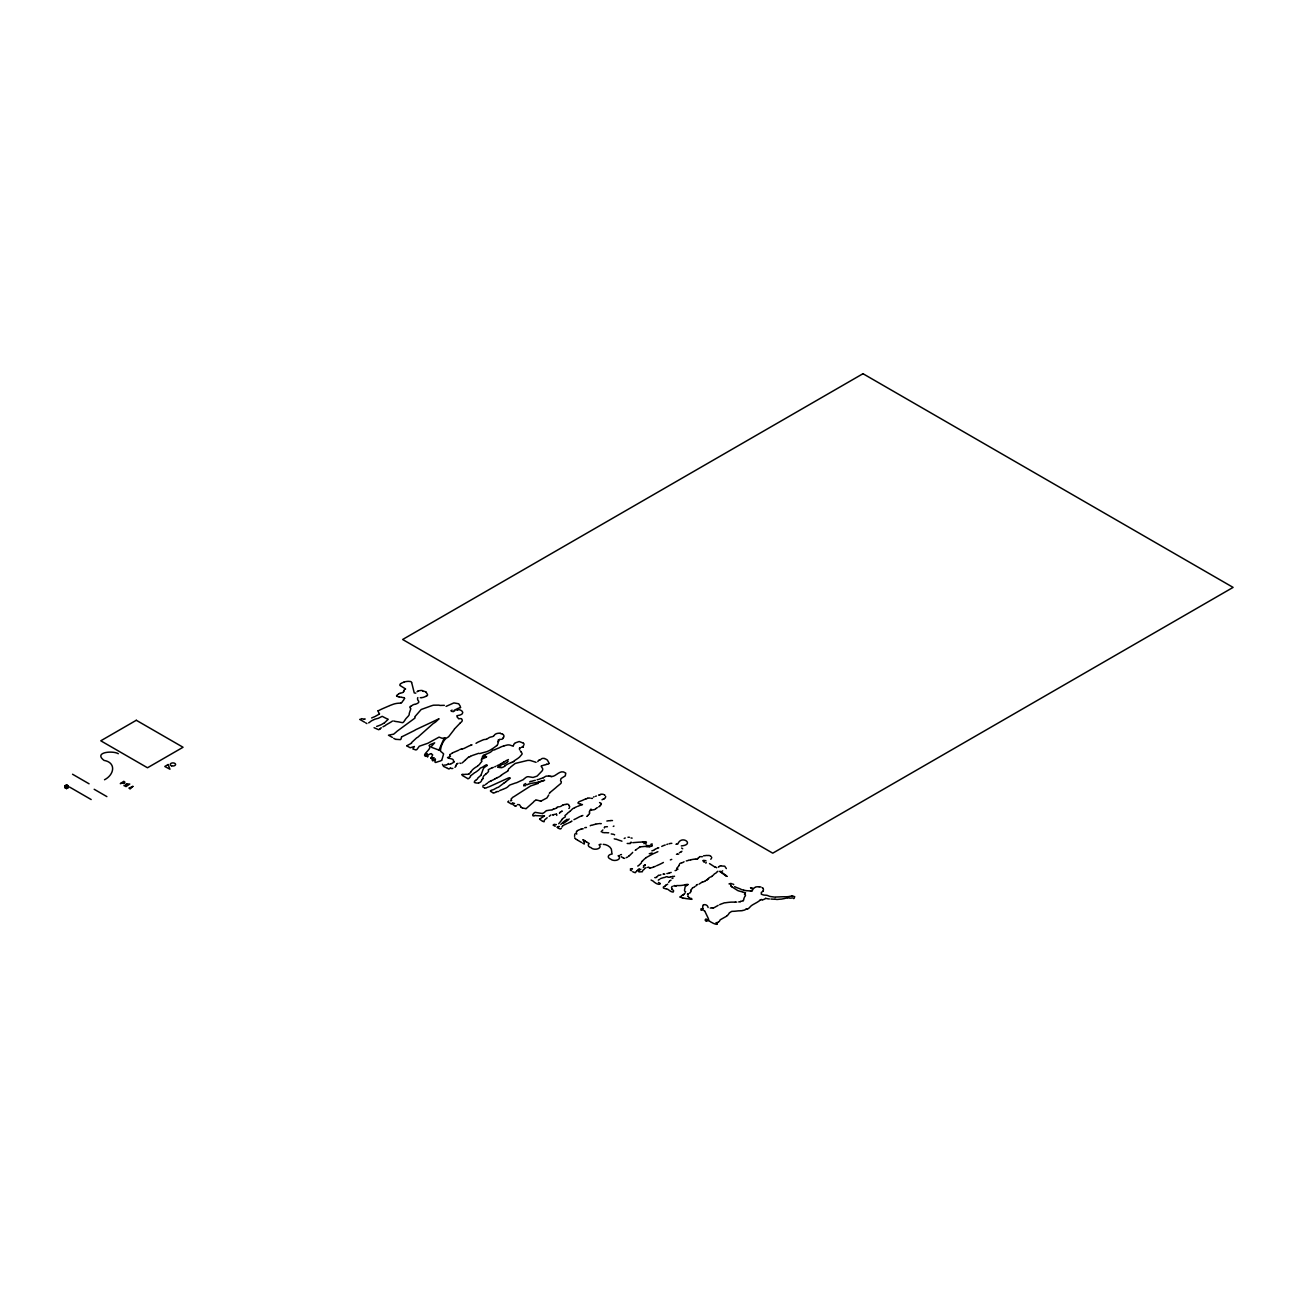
<?xml version="1.0" encoding="UTF-8"?>
<svg xmlns="http://www.w3.org/2000/svg" width="1298" height="1298" viewBox="0 0 1298 1298"><rect width="100%" height="100%" fill="white"/><g stroke="black" fill="none" stroke-linecap="round" stroke-linejoin="round"><path stroke-width="1.5" d="M404.765 720.341L404.879 720.163A31.85 18.399 0 0 1 406.42 718.119L408.107 716.318A14.473 8.356 0 0 0 409.016 715.036L409.113 714.809A3.813 2.207 0 0 0 409.227 714.338L409.227 713.803A7.674 4.429 0 0 1 409.308 713.283L410.752 708.903A4.024 2.32 0 0 0 410.606 708.384L410.444 708.091M604.381 827.946L604.365 827.735A18.902 10.903 0 0 0 604.268 827.394M556.647 814.333L556.745 815.42M481.915 779.822L481.152 781.38A2.612 1.509 0 0 1 480.925 781.704L480.065 782.353A14.992 8.648 0 0 1 479.595 782.597L478.848 782.921M396.571 695.906L396.571 695.874A5.419 3.131 0 0 1 398.356 694.252L398.551 694.057M697.545 858.952L698.421 858.124M687.989 896.107L687.989 896.058A2.937 1.687 0 0 0 688.054 896.512L688.264 896.772A4.705 2.71 0 0 1 688.8 897.259L688.849 897.356M602.84 829.957L601.152 831.726M743.543 899.66L743.511 900.001A2.255 1.298 0 0 1 743.365 900.682M513.83 744.241L513.992 744.014A3.57 2.061 0 0 1 514.608 743.738M667.675 884.133L667.545 884.246A5.792 3.342 0 0 1 666.296 884.879L666.296 884.879M548.827 763.776L547.87 764.311M708.708 919.893L708.594 919.357A50.022 28.881 0 0 0 708.075 917.978L704.798 911.115M486.555 756.702L485.809 756.848A7.853 4.543 0 0 1 485.29 757.156L484.316 756.945M426.377 756.053L426.393 755.988A5.679 3.277 0 0 0 426.409 755.696L427.285 754.479A4.527 2.612 0 0 1 427.496 754.089L427.123 753.667A16.858 9.735 0 0 0 426.523 754.106L426.361 754.235A2.061 1.184 0 0 0 426.052 754.657L426.004 756.247M688.021 884.571L685.376 886.518A3.083 1.785 0 0 0 685.117 886.891L684.517 890.152A4.024 2.32 0 0 0 684.776 891.061M435.447 759.168L434.895 761.796A1.817 1.055 0 0 0 435.025 762.121L435.268 762.299A2.125 1.233 0 0 0 435.69 762.478L439.13 761.326A1.996 1.152 0 0 0 439.876 761.163L441.937 760.239A1.671 0.957 0 0 1 441.904 759.817L443.624 753.911A12.169 7.025 0 0 0 443.153 753.408L441.839 752.305A9.54 5.516 0 0 0 441.385 751.948L441.012 751.672A18.983 10.968 0 0 1 440.476 751.25C440.428 747.161 443.072 739.179 448.151 737.086A2.969 1.72 0 0 1 448.637 736.729L454.008 729.784A30.99 17.88 0 0 1 454.251 729.281L454.381 729.005M569.595 807.015L569.627 806.804A3.099 1.785 0 0 0 569.644 806.496L569.076 805.863M524.1 744.371L523.743 743.511A4.105 2.369 0 0 1 523.451 743.283M559.503 813.392L559.681 812.613A15.414 8.908 0 0 0 560.055 812.402L560.184 812.321M730.774 885.577L730.79 885.528A4.3 2.482 0 0 0 730.774 885.155L730.709 884.684M498.351 739.746L498.205 740.525A6.733 3.878 0 0 1 498.838 740.671L498.886 740.687M417.031 691.785L418.167 690.974M592.407 798.351L592.407 798.384A4.997 2.888 0 0 0 591.71 798.367L591.499 798.335M659.773 884.133L658.816 884.327A9.557 5.516 0 0 1 656.756 883.695A9.719 5.614 0 0 1 655.636 883.094L653.932 881.91A2.839 1.639 0 0 1 653.624 881.407L651.077 880.028M482.953 778.654L481.85 779.546M460.595 707.475L460.255 706.485A4.024 2.32 0 0 0 460.222 706.177L458.697 703.776L454.024 702.932A5.176 2.985 0 0 0 453.554 703.062L446.074 706.388M514.203 760.823L517.026 758.957A8.745 5.046 0 0 0 517.545 758.632L518.6 757.837A29.578 17.069 0 0 0 519.103 757.432L519.427 757.172A7.756 4.478 0 0 0 519.881 756.685L521.682 754.609A3.326 1.931 0 0 0 522.088 753.521L521.325 752.191M511.542 800.444L510.714 800.898M574.771 834.014L574.641 835.717A7.545 4.365 0 0 1 574.527 836.35L574.527 836.35M438.984 750.033L443.721 739.179A7.009 4.056 0 0 1 444.273 738.594L444.825 738.221M684.062 893.998L684.987 893.316M403.581 691.899L403.256 692.207A4.511 2.612 0 0 1 401.991 692.775L401.569 692.889A12.445 7.188 0 0 1 400.238 693.229L400.238 693.229M668.616 882.397L668.616 882.364A1.915 1.103 0 0 1 669.038 881.877L669.508 881.569M562.472 826.307L562.488 826.274A2.32 1.347 0 0 1 562.764 825.771M539.627 818.924L540.146 818.616A2.677 1.541 0 0 0 540.617 818.421L542.791 816.961M406.826 745.717L411.596 743.186A1.785 1.038 0 0 1 411.58 742.57L416.48 738.01A2.742 1.59 0 0 1 417.615 737.394L433.126 723.619A78.415 45.268 0 0 0 435.674 721.948L439.049 718.768L415.279 729.914A3.131 1.817 0 0 0 414.971 730.239L402.997 736.226A8.989 5.192 0 0 0 401.893 736.712M672.088 878.438L672.997 878.146M705.869 863.219L706.047 862.732A11.13 6.425 0 0 1 706.193 862.424L706.242 862.343M502.845 738.384L502.926 738.14A3.326 1.915 0 0 1 503.316 737.394A1.882 1.087 0 0 0 503.932 736.988M460.027 723.1L461.439 721.931A5.306 3.067 0 0 0 461.926 721.347A3.651 2.109 0 0 0 462.137 720.877L462.202 720.617A4.965 2.872 0 0 0 462.266 720.147L461.601 718.8A3.505 2.028 0 0 0 460.79 718.589L458.616 718.768A10.644 6.149 0 0 0 458.016 717.956L457.561 717.47A4.608 2.661 0 0 0 457.285 717.242L457.026 716.577A7.934 4.592 0 0 1 457.074 716.188L457.107 715.766M455.955 765.268L455.971 765.236A15.252 8.81 0 0 1 457.091 763.743M694.755 886.534L694.43 887.037A1.801 1.038 0 0 1 693.797 887.329A2.71 1.558 0 0 0 692.856 887.686M499.73 790.547L500.736 790.125A5.679 3.277 0 0 0 501.677 789.817L502.456 789.492M513.602 745.02L513.521 745.23A4.105 2.369 0 0 1 513.408 745.782M523.386 747.113L523.094 746.285A1.752 1.006 0 0 1 523.321 745.879L523.37 745.815A8.502 4.9 0 0 0 523.727 745.474M716.756 871.996L716.334 872.678A3.148 1.817 0 0 1 715.474 873.311L715.409 873.343A5.403 3.115 0 0 0 714.095 874.235L713.754 874.657A12.428 7.171 0 0 1 712.975 875.387L711.742 876.393M600.487 805.247L600.552 805.133A9.849 5.695 0 0 1 600.958 804.484L601.006 804.403M743.673 899.417L743.689 899.368A4.008 2.32 0 0 0 743.754 899.076L743.77 898.979A4.089 2.353 0 0 1 743.884 898.687L743.9 898.638A7.902 4.559 0 0 0 744.03 898.313L744.127 898.021A20.849 12.039 0 0 1 744.614 896.886L744.695 896.74A8.859 5.111 0 0 1 745.328 895.945L745.506 895.101A9.443 5.452 0 0 0 745.166 894.776L744.825 894.452M600.422 805.393L600.471 805.279A5.306 3.067 0 0 1 599.773 806.22A3.894 2.255 0 0 1 598.849 806.788L598.605 806.869M380.071 728.876L380.087 728.843A3.115 1.801 0 0 1 379.47 729.314L379.341 729.411A2.71 1.558 0 0 1 378.627 729.703L374.084 727.707M660.244 883.662L659.822 883.143A8.518 4.916 0 0 0 658.767 882.608L658.411 882.413M508.767 800.996L507.761 801.921L511.104 803.835M658.297 880.19L658.427 880.044A4.738 2.742 0 0 1 658.897 879.736L659.027 879.655A3.78 2.174 0 0 0 659.741 879.168M691.98 899.336L685.571 898.524A2.807 1.623 0 0 1 685.133 898.281L683.932 898.346M632.678 852.348L632.58 852.543A3.959 2.288 0 0 1 632.077 853.127L632.012 853.175A9.719 5.614 0 0 0 631.461 853.662L631.023 854.1A8.096 4.673 0 0 0 630.796 854.36L630.439 854.782A11.325 6.539 0 0 1 629.984 855.106L629.579 855.382M495.057 749.514L498.886 747.972A11.471 6.62 0 0 0 499.762 747.534M480.974 775.182L481.006 775.117A4.154 2.401 0 0 0 481.12 774.744L483.018 769.552A20.525 11.86 0 0 1 483.181 769.179L483.829 767.994A5.078 2.937 0 0 1 484.17 767.605L486.166 766.177A5.938 3.44 0 0 1 486.88 765.82L486.993 765.771M685.247 892.132L685.393 891.937A13.532 7.82 0 0 1 685.652 891.677M459.914 723.327L454.592 728.859M492.169 750.796L490.693 752.045A44.408 25.636 0 0 0 489.817 752.532L486.75 753.943A5.176 2.985 0 0 0 486.036 754.219L485.971 754.252M497.994 767.134L498.935 766.842M589.26 812.288L589.26 811.948A20.07 11.585 0 0 0 590.006 810.569A3.342 1.931 0 0 1 590.217 810.179L590.282 810.114M418.232 690.861L420.438 690.52A4.754 2.742 0 0 1 421.461 690.455L422.385 690.568A1.801 1.038 0 0 1 422.759 690.893L422.856 691.023M488.064 770.022L488.827 769.422A7.82 4.511 0 0 1 489.2 769.195L491.926 767.881M677.783 844.106C681.466 834.225 695.371 844.722 681.288 845.907M404.538 720.698L404.197 721.201A16.988 9.8 0 0 1 403.418 722.207L402.656 722.661A4.543 2.628 0 0 1 402.104 722.58L401.78 722.532A17.588 10.157 0 0 1 400.806 722.353L399.216 722.013A9.703 5.598 0 0 0 397.918 721.785L395.647 721.477A18.578 10.725 0 0 1 393.732 720.99L393.732 720.99M470.963 771.791L472.001 770.347A23.332 13.467 0 0 1 474.727 767.945L475.701 767.264A12.282 7.09 0 0 1 476.691 766.729L477.55 766.144M680.071 896.934L681.385 896.139M452.158 710.136L450.909 710.687L451.72 711.45M492.591 750.26L494.911 749.692M636.653 871.218L636.815 870.974A5.695 3.277 0 0 1 637.172 870.552M642.461 871.737L639.249 871.915A7.35 4.251 0 0 1 638.632 871.656L638.584 871.623M486.458 756.929L485.566 757.48A4.511 2.596 0 0 0 485.111 757.659L484.495 757.951A11.568 6.685 0 0 1 481.834 758.973M577.999 802.781L578.924 801.84M765.528 898.427L765.009 898.849A8.745 5.046 0 0 1 764.133 899.303A5.776 3.342 0 0 1 762.899 899.741L762.445 899.839M541.25 759.054L541.266 759.022A2.239 1.298 0 0 1 544.219 758.503M483.586 776.09L484.917 774.89A7.269 4.202 0 0 1 485.274 774.549L485.858 774.111M562.148 819.395L561.677 820.044A97.22 56.122 0 0 1 560.704 821.326L558.708 823.743M477.713 765.885L478.93 764.911A3.878 2.239 0 0 0 479.319 764.571L479.497 764.376A14.554 8.405 0 0 0 479.725 764.051L479.806 763.938A37.204 21.482 0 0 1 481.331 762.023L481.964 761.163A13.061 7.545 0 0 0 481.298 760.368L481.526 759.054M547.172 817.74L544.641 819.914M566.155 804.289L566.999 804.111A2.353 1.363 0 0 1 568.849 804.825L568.767 805.198M673.678 886.015L674.603 885.544M454.771 710.801L452.937 711.775M430.871 758.064L431.131 757.772A2.547 1.476 0 0 0 431.471 757.513L432.656 754.917L431.179 753.57M703.451 905.144L703.094 905.68A7.577 4.365 0 0 0 703.175 908.697M630.65 843.181L630.747 843.067A16.452 9.492 0 0 1 630.357 843.522A15.057 8.697 0 0 1 629.124 843.522L627.194 843.457M651.921 845.809L652.115 843.878L650.769 844.349M506.918 762.332L508.118 761.309M629.335 855.625L629.368 855.593A4.981 2.872 0 0 1 628.978 855.966A4.008 2.32 0 0 0 628.492 856.388M541.12 801.012L541.169 800.947A2.093 1.201 0 0 1 540.714 801.061L536.09 799.925M652.099 852.916L651.093 853.257A2.677 1.541 0 0 0 650.59 853.386L650.59 853.386M562.083 811.023L562.131 810.974A5.76 3.326 0 0 1 560.979 811.867L560.298 812.256M681.012 851.991L679.892 852.445A4.008 2.304 0 0 0 679.389 852.786M761.894 891.937L761.748 892.083A5.922 3.423 0 0 1 761.326 892.343L761.309 894.144A5.322 3.083 0 0 0 762.072 894.484L763.289 894.922A3.164 1.833 0 0 0 763.808 895.036L764.36 895.101A11.958 6.896 0 0 0 764.928 895.149L765.625 895.182A13.775 7.95 0 0 1 766.501 895.263L766.615 895.279A2.758 1.59 0 0 1 767.345 895.442L767.475 895.474A14.083 8.129 0 0 1 768.659 895.977L769.438 896.285A3.488 2.012 0 0 0 769.957 896.431L771.142 896.642A27.956 16.144 0 0 1 771.742 896.723L775.117 897.161M516.539 805.717L515.484 806.35M676.68 868.346L678.189 866.675A7.22 4.17 0 0 0 679 865.555M725.306 875.533L726.718 876.377M425.874 696.377L423.343 697.367A2.353 1.363 0 0 0 422.385 697.561L421.688 697.643M718.329 922.083L718.849 921.694A7.593 4.381 0 0 0 719.173 921.483A2.385 1.379 0 0 0 719.449 921.191L719.692 920.736A19.762 11.406 0 0 1 719.855 920.412L719.968 920.185A3.829 2.207 0 0 1 720.536 919.617L725.517 916.81A23.137 13.353 0 0 0 726.199 916.42A5.354 3.083 0 0 0 726.685 916.08M504.873 765.771L507.21 764.392A2.336 1.347 0 0 1 507.81 764.003L509.919 763.175A16.923 9.767 0 0 1 511.039 762.624L511.412 762.478M558.562 826.485L558.448 826.599A4.024 2.32 0 0 1 557.605 827.053L556.923 827.248M688.264 893.673L688.297 893.624A2.239 1.282 0 0 1 687.794 893.9M460.466 707.686L458.129 708.302A8.177 4.721 0 0 0 457.61 708.611L454.186 710.266M560.817 824.408L562.294 822.997A62.661 36.182 0 0 1 563.3 822.088L564.37 821.196A12.883 7.431 0 0 1 565.019 820.758L566.285 819.898M588.74 814.446L588.757 814.43A12.493 7.22 0 0 0 589.503 813.505A7.983 4.608 0 0 0 589.714 813.019L589.714 812.678M677.864 869.141L676.858 869.741M588.578 814.625L588.383 814.82A7.22 4.17 0 0 0 588.091 815.16M520.53 747.956L519.622 748.005M726.361 868.605L724.722 866.188L721.12 865.977M529.113 784.024L529.925 783.814M642.332 861.093L643.792 859.649A20.995 12.12 0 0 1 645.771 857.994M549.914 792.607L555.739 787.772A8.956 5.176 0 0 0 556.323 787.221A4.819 2.774 0 0 1 556.939 786.702L560.914 783.408A3.067 1.769 0 0 1 561.109 783.019L561.353 781.688M505.912 781.607L509.627 778.719A11.325 6.539 0 0 0 510.325 778.07L509.335 777.713A18.091 10.449 0 0 1 508.199 778.086L489.232 786.734M464.911 760.482L462.672 762.494A8.778 5.062 0 0 1 462.039 762.948L462.039 762.948M465.009 760.385L468.562 757.075M712.115 907.837L711.564 907.983A1.866 1.087 0 0 0 710.266 908.065L710.249 908.097M379.487 713.997L375.171 716.415M535.587 800.249L534.192 801.191A5.516 3.18 0 0 0 533.51 802.067L525.933 808.8A4.592 2.645 0 0 1 525.576 808.557L522.948 808.135M380.379 728.503L380.346 728.535A5.922 3.423 0 0 1 381.352 727.821L381.385 727.805M549.168 763.289L547.415 760.141A4.089 2.353 0 0 0 547.075 759.849L546.458 759.46A15.024 8.68 0 0 0 544.884 758.649L544.414 758.503M469.081 773.916L469.373 773.527A3.245 1.882 0 0 1 469.746 773.202A8.226 4.754 0 0 0 470.817 771.986M594.468 809.644L591.596 810.049M637.432 870.325L637.691 870.082A5.906 3.407 0 0 0 638.081 869.676A6.441 3.716 0 0 1 639.054 868.93L639.379 868.719M695.89 885.999L696.117 885.674A19.162 11.065 0 0 0 696.393 885.009M566.561 821.115L567.307 820.417A8.21 4.738 0 0 1 567.794 820.011L568.167 819.752M104.505 779.757C114.419 774.711 116.366 762.494 104.035 760.401C93.083 752.094 113.023 750.39 118.313 753.716M564.922 815.598L566.025 814.706A18.983 10.968 0 0 0 567.453 813.359M403.97 699.444L403.678 699.865A3.862 2.223 0 0 1 403.418 700.433L403.013 700.839A5.176 2.985 0 0 0 402.412 701.504L402.38 701.65A3.245 1.882 0 0 1 401.65 702.575L401.455 702.607M665.128 886.177L664.641 886.404A2.239 1.298 0 0 0 663.246 887.248M399.103 693.7L399.135 693.667A2.028 1.168 0 0 1 399.524 693.408L399.833 693.31M539.595 819.152L542.093 820.985A14.44 8.34 0 0 1 542.71 821.358M641.407 862.943L639.119 865.101A5.857 3.375 0 0 1 638.016 865.928L637.707 866.042M759.801 900.374L760.093 900.131A17.361 10.027 0 0 1 760.401 899.855L761.228 899.563M468.886 774.03L467.118 774.371A2.693 1.558 0 0 0 465.284 774.387L465.284 774.387M569.627 811.542L568.767 812.256A24.256 14.002 0 0 1 568.07 812.759M569.822 811.364L570.974 810.374A22.585 13.045 0 0 0 571.509 809.855L572.045 809.319A12.12 6.993 0 0 1 572.337 809.043A7.674 4.429 0 0 1 572.889 808.622A5.565 3.213 0 0 1 573.797 808.102L574.073 808.005A5.727 3.31 0 0 0 574.673 807.697M512.515 762.121L512.288 762.283A2.401 1.395 0 0 1 511.412 762.461M710.736 859.211L710.817 859.146A2.904 1.671 0 0 0 711.19 858.773M719.157 866.545L719.238 866.48A2.953 1.704 0 0 1 720.65 865.717M697.691 884.49L696.669 885.058M498.854 740.898L498.74 740.996A4.559 2.628 0 0 0 498.091 741.645M702.429 881.91L699.2 884.035M500.363 764.133L500.314 764.181A8.518 4.916 0 0 1 499.779 764.571L497.767 765.366A7.107 4.105 0 0 1 497.004 765.804L496.907 765.852M500.428 764.084L500.476 764.035A4.186 2.418 0 0 1 500.979 763.695L503.884 762.023M435.187 759.249L434.408 759.703A8.161 4.721 0 0 0 434.035 759.947L432.818 760.904L431.942 759.638A1.639 0.941 0 0 1 432.25 759.379C436.177 756.588 433.224 758.21 430.806 758.227M544.397 816.004L543.164 816.702M699.005 857.443L698.989 857.459A2.32 1.347 0 0 1 698.551 857.654L698.292 857.751M501.06 775.474L502.066 774.679A26.301 15.187 0 0 1 503.51 773.657L508.021 770.915M559.324 806.788L559.049 806.869A1.671 0.957 0 0 0 556.923 807.47L556.988 807.518A2.207 1.266 0 0 1 556.453 808.248M506.577 762.656L506.252 762.883A15.868 9.167 0 0 0 505.685 763.273L505.587 763.354M385.895 724.982L390.487 722.337A35.63 20.573 0 0 0 392.142 721.266L392.483 721.023M640.888 869.254L640.109 869.774M451.428 753.586L451.623 753.44A7.739 4.478 0 0 1 452.385 752.937M461.974 774.517L462.234 775.409A18.61 10.741 0 0 0 462.834 775.766L467.669 778.557M512.937 762.023L513.164 761.91A2.093 1.217 0 0 0 514.268 761.017M454.316 761.78L453.326 762.494A11.666 6.733 0 0 1 451.396 763.597L451.087 763.695M687.632 893.981L687.453 894.338A3.488 2.012 0 0 1 687.924 894.744L687.989 894.922M639.995 846.88L644.96 846.41M639.817 847.01L638.097 848.275M480.763 775.425L477.859 777.973A5.711 3.294 0 0 1 476.593 779.644M450.617 754.252L449.741 754.576M627.648 857.086L626.204 857.637M636.263 849.606L637.14 848.973M636.036 849.768L635.582 850.093A4.332 2.499 0 0 1 635.209 850.336M654.63 849.573L654.76 849.476A6.165 3.553 0 0 1 656.058 848.762L657.583 848.194M672.721 876.442L671.18 876.831M659.773 875.274L660.925 874.787M654.5 849.671L654.16 849.914A7.382 4.251 0 0 1 653.056 850.547L652.878 850.563A6.506 3.764 0 0 1 651.872 850.807M508.41 759.525L508.118 759.736A3.943 2.272 0 0 1 507.34 760.093L507.258 760.125A8.015 4.624 0 0 0 505.571 761.034L505.198 761.261A11.585 6.685 0 0 1 503.9 762.04M665.842 885.058L665.436 885.609A4.575 2.645 0 0 1 665.144 886.177M384.37 722.937L388.232 719.27A10.919 6.312 0 0 1 387.599 719.011L387.145 718.832A24.694 14.262 0 0 1 385.522 718.07L382.196 716.334L378.545 718.183A6.247 3.602 0 0 1 377.637 718.475L375.787 718.93A9.962 5.76 0 0 0 374.343 719.417L374.359 719.449M614.23 838.849L616.485 839.352M425.809 756.393C420.73 754.836 433.078 748.719 429.054 745.636A8.064 4.657 0 0 1 430.319 744.549L434.668 742.829L431.131 746.642A6.863 3.959 0 0 0 431.812 747.421L438.967 750.098M746.026 909.184L745.831 909.33A5.549 3.196 0 0 1 743.283 910.401L743.137 910.352A2.401 1.379 0 0 0 742.537 910.466M384.127 723.1L382.375 723.96A9.605 5.549 0 0 1 382.018 724.252A2.71 1.558 0 0 1 381.547 724.527L380.346 725.047A21.936 12.655 0 0 1 379.146 725.533L377.945 725.971A14.895 8.599 0 0 1 376.647 726.393M684.03 894.354L683.965 894.403A2.677 1.541 0 0 1 683.462 894.76L682.91 895.003M599.806 794.684A2.645 1.525 0 0 0 598.556 795.139L598.621 795.171M726.864 915.804L727.14 915.625A6.263 3.618 0 0 0 727.821 915.058L728.032 914.814A18.058 10.433 0 0 0 729.298 912.932L731.65 911.407A9.719 5.614 0 0 1 732.494 911.342L734.441 911.261A14.797 8.534 0 0 0 735.593 911.164L738.205 910.871A7.009 4.056 0 0 1 739.325 910.823L739.633 910.823A4.267 2.466 0 0 0 740.59 910.742L740.866 910.693M571.883 821.115L571.915 821.099A11.195 6.458 0 0 1 571.25 821.504L571.006 821.65M522.705 808.297L521.455 807.47A5.419 3.131 0 0 1 520.985 807.226L520.871 807.145M568.281 819.671L568.41 819.59A6.247 3.602 0 0 0 569.189 818.941M403.856 691.071L403.597 691.331A2.093 1.201 0 0 0 403.564 691.639M501.093 764.765L502.634 764.246A3.472 2.012 0 0 1 503.819 764.084L504.873 763.857M736.777 902.094L735.366 902.126M666.815 844.495L666.912 844.43A2.109 1.217 0 0 1 667.61 844.171L667.659 844.171M563.105 823.565L565.782 821.731A9.573 5.533 0 0 0 566.561 821.115M403.921 682.18A16.744 9.67 0 0 0 401.05 683.413L401.098 683.446M643.305 867.389L643.386 867.34A3.196 1.85 0 0 1 644.003 867.015M426.085 696.199L426.361 696.036A9.167 5.289 0 0 1 426.734 695.842M485.647 756.263L484.608 756.799M595.636 796.355L595.685 796.307A1.72 0.99 0 0 1 596.366 796.015M526.225 784.836L526.517 784.755A1.752 1.006 0 0 0 527.199 784.722A1.979 1.152 0 0 0 527.718 784.463A2.904 1.687 0 0 0 528.075 784.219L528.286 784.089M553.305 814.738L553.337 814.722A1.736 1.006 0 0 1 552.575 815.063M606.864 821.034L608.794 820.725M681.288 851.731L681.369 851.683A2.645 1.525 0 0 0 681.888 851.261M445.263 737.962L443.591 738.01A1.963 1.136 0 0 1 442.959 738.173L442.586 738.205A5.695 3.277 0 0 1 441.92 738.205L439.065 737.118L427.918 743.235L419.303 746.22L416.869 749.546A3.894 2.239 0 0 1 415.814 749.936L412.861 748.962L414.37 746.512L410.265 747.762L406.923 745.977M67.82 785.615L66.506 784.852L64.9 785.777L64.9 787.675L66.506 788.6L68.113 787.675L67.82 785.615L67.82 787.497M476.366 779.79L476.058 779.984A8.729 5.03 0 0 0 475.506 780.39L475.019 780.828A24.37 14.067 0 0 0 474.581 781.266L474.322 782.337A1.898 1.103 0 0 0 475.068 782.726L475.977 782.921A7.139 4.121 0 0 0 478.281 783.067L478.427 783.019M718.151 905.355L717.843 905.55A35.727 20.622 0 0 1 717.275 905.89L714.987 907.188A20.606 11.893 0 0 1 714.143 907.626A5.727 3.31 0 0 1 713.478 907.919L713.478 907.902M470.541 756.377L470.655 756.296A12.98 7.496 0 0 1 472.569 755.404L478.784 753.278M411.352 706.015L412.65 705.122A6.961 4.024 0 0 1 413.121 704.814A3.002 1.736 0 0 1 413.867 704.538A4.04 2.336 0 0 1 414.727 704.343L414.825 704.36M475.409 772.31L475.506 772.245A32.758 18.918 0 0 0 476.788 771.401L478.199 770.331A15.592 9.005 0 0 0 479.66 768.951L479.806 768.74A4.949 2.856 0 0 1 480.86 767.848L481.655 767.556A11.179 6.458 0 0 0 483.375 766.615L483.927 766.209A17.912 10.335 0 0 1 485.614 765.203L486.523 764.733A7.788 4.494 0 0 0 487.188 765.139M474.873 772.651L474.435 772.91A15.673 9.054 0 0 0 473.283 773.754L472.748 774.192A14.067 8.129 0 0 1 471.774 774.906L471.466 775.101A5.809 3.359 0 0 0 470.574 775.798M619.503 855.366L619.471 855.382A2.272 1.314 0 0 1 618.14 855.788A4.754 2.742 0 0 1 617.637 859.893A4.754 2.742 0 0 1 610.644 859.098A4.754 2.742 0 0 1 608.356 856.258A4.754 2.742 0 0 1 612.137 854.019L611.683 852.202A5.322 3.067 0 0 0 611.65 851.164C612.137 847.513 606.896 844.284 603.229 844.349M754.917 887.475L753.684 888.4L750.698 887.718M498.675 791.391L498.594 791.439A2.434 1.395 0 0 0 498.043 791.52L496.566 791.618M495.219 778.703L494.522 779.141A20.622 11.909 0 0 1 492.299 780.276L491.098 780.828M503.689 783.278L498.659 787.059A2.288 1.314 0 0 1 497.248 787.562L493.678 789.509A4.024 2.32 0 0 1 492.867 789.817L492.429 789.947A3.456 1.996 0 0 0 490.352 790.985M705.512 880.709L706.128 880.336A9.654 5.565 0 0 1 706.631 880.076L706.696 880.044M705.317 880.839L704.457 881.342A3.294 1.898 0 0 1 702.478 882.04M663.392 862.456L663.051 862.651A22.001 12.704 0 0 1 662.045 863.202L660.406 864.014A29.692 17.15 0 0 1 659.157 864.614L656.658 865.734M630.357 868.93L631.526 868.638M525.739 783.521L525.512 783.668A13.175 7.61 0 0 1 524.149 784.365L523.954 784.43M574.673 807.697L574.9 807.567A7.22 4.17 0 0 1 576.377 806.934L576.474 806.918M725.679 875.274L720.228 871.283M64.9 787.675L68.113 785.777M496.907 745.571L497.848 744.014A16.16 9.329 0 0 0 498.043 743.202A7.301 4.219 0 0 0 498.026 742.424L497.913 742.018M469.227 745.847L463.986 748.475A19.859 11.471 0 0 1 462.266 748.881L461.666 748.995M426.977 695.728L427.285 695.501A2.466 1.428 0 0 0 427.529 694.706L427.383 694.284A8.064 4.657 0 0 0 427.156 693.911A6.782 3.91 0 0 1 426.75 693.229L425.987 692.11M529.6 782.013L530.184 781.51A1.671 0.957 0 0 0 530.72 781.347L532.131 781.201A9.946 5.744 0 0 1 533.235 780.812L535.311 780.309M401.131 702.77L401.212 702.737A5.306 3.067 0 0 1 400.757 702.981A1.72 0.99 0 0 1 399.816 703.159L399.589 703.159A13.499 7.788 0 0 0 392.272 704.619L389.66 705.609M538.297 779.498L537.112 779.725M540.455 759.59L540.52 759.557A1.979 1.136 0 0 1 539.854 759.849L539.725 759.849M543.44 777.632L545.338 776.529A2.434 1.395 0 0 1 546.442 776.107L548.892 776.074M645.771 857.816L652.375 854.181A25.538 14.749 0 0 1 653.121 853.808L656.074 852.494M401.536 736.891L401.066 738.935A5.549 3.196 0 0 1 400.384 739.633L396.263 739.357M427.723 756.734L427.886 755.209L430.141 753.862A2.012 1.168 0 0 0 430.806 753.716M740.379 901.623L740.606 901.493A2.207 1.282 0 0 1 741.629 901.169L742.034 901.12A3.407 1.963 0 0 0 743.186 900.634M570.844 821.731L569.319 822.559A19.73 11.39 0 0 1 568.589 822.916L568.07 823.143M382.959 726.815L385.425 725.501M740.606 901.493L739.341 901.948A3.245 1.882 0 0 0 738.692 901.915M486.912 787.61L486.426 787.837A1.639 0.941 0 0 1 484.689 787.983M66.815 786.913C69.2 786.588 65.614 787.61 66.815 785.03M500.071 747.372L500.217 747.291A18.626 10.757 0 0 1 504.03 745.847M590.217 825.771L590.574 825.56A2.19 1.266 0 0 1 591.839 825.155L591.969 825.22A2.353 1.363 0 0 0 592.991 824.895L594.906 824.376A2.028 1.168 0 0 0 595.539 824.198L595.571 824.165M374.716 716.642L371.634 717.94M620.704 854.782L620.687 854.798A2.223 1.282 0 0 1 621.482 854.522M638.162 870.861L638.486 870.698A8.405 4.851 0 0 1 639.216 870.358M656.756 877.172L656.788 877.156A6.928 4.008 0 0 0 656.139 877.529M563.77 825.139L567.145 823.565M498.87 765.739L499.941 765.285M458.875 750.13L452.71 752.775M538.248 783.375L530.687 785.923L514.024 796.599A22.991 13.272 0 0 1 512.84 797.232L511.071 799.065L511.542 800.347M447.713 764.327L447.68 764.344A3.926 2.272 0 0 1 447.226 764.538L446.869 764.603M405.463 689.108L405.495 689.092A2.077 1.201 0 0 1 404.992 689.27L404.798 689.287M495.593 766.42L495.528 766.437A4.089 2.353 0 0 0 494.765 766.875M462.315 774.338L464.879 774.468M542.548 813.505L543.456 812.97A6.23 3.586 0 0 1 543.83 812.775L544.154 812.613A3.099 1.785 0 0 0 544.511 812.288A4.624 2.661 0 0 1 544.965 811.85L545.436 811.542A2.401 1.395 0 0 0 545.598 811.218L546.653 810.552M487.35 787.367L488.21 787.091M646.08 867.697L645.787 867.843A10.222 5.906 0 0 0 644.717 868.605L644.635 868.67A3.245 1.882 0 0 0 644.36 868.979A4.673 2.693 0 0 1 643.597 869.79A3.813 2.19 0 0 0 642.542 870.99M682.975 894.971L683.056 894.922A4.251 2.45 0 0 0 681.499 895.928M719.627 904.69L720.001 904.528A19.859 11.471 0 0 1 720.747 904.187A15.187 8.762 0 0 1 722.061 903.684L722.661 903.489A8.891 5.127 0 0 0 723.538 903.132L723.619 903.1A2.742 1.574 0 0 1 724.852 902.775L724.982 902.808A3.862 2.223 0 0 0 725.55 902.759L726.88 902.564A47.848 27.631 0 0 1 728.292 902.386L729.963 902.224A19.275 11.13 0 0 1 731.618 902.126L735.155 902.126M451.331 758.778L452.564 759.265A3.131 1.801 0 0 1 453.132 759.801L453.456 760.385A5.111 2.953 0 0 1 453.586 760.677M702.38 910.125L701.601 910.255A2.19 1.266 0 0 1 700.936 910.028L701.05 908.714L703.045 909.087M676.453 854.279L676.518 854.246A3.764 2.174 0 0 1 677.313 854.084M656.545 852.283L657.875 851.683M389.076 705.885L382.261 708.838A48.367 27.923 0 0 0 380.168 709.844L378.919 710.46A1.963 1.136 0 0 1 378.091 710.736M459.898 749.514L460.125 749.417A4.121 2.385 0 0 1 461.212 749.076L462.039 748.93M664.625 877.529L665.047 877.302A4.186 2.418 0 0 1 666.231 876.799L666.637 876.669M496.988 777.81L498.708 777.031A17.799 10.287 0 0 0 501.044 775.458M655.555 866.22L653.429 867.145M722.159 871.104L722.191 871.088A5.792 3.342 0 0 0 722.645 870.844M517.431 804.549L519.476 804.711L520.839 806.772M599.303 823.565L600.325 823.63A1.963 1.136 0 0 0 601.169 823.63L601.266 823.63M502.959 789.281L503.462 789.07A38.064 21.969 0 0 1 504.224 788.762L505.636 788.178A10.287 5.938 0 0 0 508.135 786.491L509.335 785.371A7.61 4.397 0 0 1 510 784.949L515.176 783.1A20.995 12.12 0 0 0 515.89 782.921A8.81 5.095 0 0 0 516.945 782.58L523.483 779.53A3.456 1.996 0 0 0 523.84 779.027L526.29 777.178A1.736 1.006 0 0 1 526.712 776.999L527.215 776.869M747.453 909.087L747.599 909.022A8.242 4.754 0 0 0 748.897 908.162L750.406 906.621A27.015 15.592 0 0 1 750.747 906.247A9.832 5.679 0 0 1 751.396 905.68A19.811 11.439 0 0 1 753.1 904.56L756.426 902.694A29.692 17.134 0 0 0 759.865 900.39M671.829 843.327L669.963 843.489A2.937 1.687 0 0 1 669.054 843.814M587.507 798.335L587.183 798.465A11.487 6.636 0 0 1 586.144 798.838L585.998 798.887M485.468 754.479L485.42 754.495A4.251 2.45 0 0 1 484.868 754.69L484.771 754.722M450.893 763.776L450.503 763.922A4.235 2.45 0 0 1 449.319 764.279M493.548 736.209L492.315 736.664A6.165 3.553 0 0 1 491.682 736.826L491.163 736.939A14.1 8.145 0 0 0 490.498 737.102A5.873 3.391 0 0 0 488.437 738.075L487.123 738.968A2.693 1.558 0 0 1 486.458 739.308M582.25 828.724L581.033 829.179M470.509 745.376L471.125 745.133A5.516 3.196 0 0 1 471.953 744.89L472.034 744.874M457.042 763.727L458.032 763.338M671.017 880.174L670.157 880.563A1.915 1.103 0 0 0 669.557 880.871M493.37 767.361L493.11 767.459A12.25 7.074 0 0 1 492.315 767.751L492.299 767.751M577.432 806.447L577.561 806.399A15.446 8.924 0 0 0 578.145 806.172L579.492 805.604A21.109 12.185 0 0 1 581.001 805.052L581.261 804.955A5.452 3.148 0 0 1 581.812 804.809A2.077 1.201 0 0 0 582.445 804.614A6.198 3.57 0 0 0 581.163 804.322L580.774 804.241M596.025 824.003L597.648 823.824A2.174 1.249 0 0 0 598.281 823.759L598.346 823.759M470.931 745.214L469.941 745.587M674.538 876.231L673.824 876.458A2.336 1.347 0 0 1 672.867 876.458M627.972 837.242L629.433 837.259M669.151 873.035L669.233 873.002A5.906 3.407 0 0 1 670.044 872.743L670.303 872.678A5.679 3.277 0 0 0 670.806 872.548L671.18 872.418M449.108 768.578L449.189 768.546A4.413 2.547 0 0 1 449.725 768.384L450.666 768.124M650.201 853.549L649.276 853.695M703.5 855.869L703.532 855.853A1.72 0.99 0 0 1 704.019 855.723L704.181 855.723A3.342 1.931 0 0 1 704.863 855.69L705.398 855.625A3.732 2.158 0 0 1 706.842 855.447A5.062 2.921 0 0 0 708.14 855.496L708.302 855.479A2.223 1.282 0 0 1 709.811 855.658A3.18 1.833 0 0 0 710.249 855.934L710.363 855.966A1.769 1.022 0 0 1 710.866 856.242L710.769 856.291M512.775 804.403L515.436 806.35M553.548 814.609L554.538 814.43A2.839 1.639 0 0 0 555.09 814.333L556.469 814.008M742.261 910.612L742.18 910.644A2.093 1.201 0 0 1 741.58 910.677L741.353 910.661M457.35 715.652L459.557 715.149A2.304 1.33 0 0 0 460.027 715.02A18.837 10.871 0 0 0 460.482 714.841A6.247 3.602 0 0 0 461.617 714.273L461.796 714.143A4.494 2.596 0 0 0 462.299 713.689C464.343 711.596 459.362 708.822 457.805 709.811M556.258 808.216L556.177 808.232A6.263 3.618 0 0 0 555.544 808.459L555.349 808.54A8.599 4.965 0 0 1 553.889 809.027L553.565 809.108M582.007 815.809L582.072 815.793A6.312 3.634 0 0 0 582.834 815.469M540.487 801.353L545.971 798.465A48.334 27.907 0 0 0 546.945 797.946L548.778 794.911M403.889 682.164L404.927 681.823A6.393 3.683 0 0 1 406.079 681.564L406.339 681.531A14.797 8.551 0 0 1 408.253 681.336L410.509 681.515A3.91 2.255 0 0 1 411.206 681.904L411.271 681.969A2.758 1.59 0 0 1 411.563 682.407L411.596 682.456M411.012 706.177L410.363 706.388A1.801 1.038 0 0 0 410.038 707.475A7.674 4.429 0 0 1 410.395 708.01M584.7 827.783L584.944 827.702A2.628 1.525 0 0 1 586.436 827.475L586.42 827.507M671.747 859.406L671.585 859.454A2.336 1.347 0 0 0 670.79 859.714L670.352 859.925M706.047 919.276L708.124 919.828M581.65 815.939L581.147 816.118A10.076 5.825 0 0 0 579.589 816.75L575.825 818.762A15.284 8.826 0 0 1 575.144 819.07L574.852 819.2A5.76 3.326 0 0 0 573.943 819.671M562.991 805.003L564.354 804.63A11.357 6.555 0 0 0 564.906 804.468L566.042 804.533M580.887 829.227L579.297 829.779A10.173 5.873 0 0 0 577.513 830.606M643.954 841.85L645.203 841.769M542.386 813.57L541.347 813.311A3.943 2.288 0 0 1 540.26 813.197L535.084 812.321L533.608 813.424A4.121 2.385 0 0 1 533.478 813.83L532.943 814.414A2.304 1.33 0 0 0 532.78 814.722L532.764 814.82A3.683 2.125 0 0 0 532.813 815.42A1.817 1.055 0 0 0 533.3 815.988L534.516 815.744A3.634 2.093 0 0 1 534.825 815.533M585.804 798.951L585.398 799.081A12.315 7.107 0 0 0 583.727 799.779L583.143 800.055A18.318 10.579 0 0 1 582.494 800.363A32.255 18.626 0 0 1 582.056 800.542L580.028 801.32A2.174 1.249 0 0 0 579.476 801.564M672.445 886.372L672.218 886.42A17.539 10.124 0 0 0 671.861 886.81L671.618 887.264A4.251 2.45 0 0 0 671.666 888.108L671.991 889.114M787.951 897.794L788.892 897.859A1.898 1.087 0 0 0 790.612 898.119L792.786 897.908M504.013 745.831L507.372 744.987A4.105 2.369 0 0 1 509.952 745.084L511.574 745.652A10.79 6.23 0 0 0 512.742 745.977L513.051 746.058M699.508 856.648L702.38 856.712M709.909 877.205L710.363 877.075A4.154 2.401 0 0 0 711.726 876.475M712.229 907.74L712.44 907.74A1.963 1.136 0 0 1 712.878 907.919L713.219 907.983M446.544 764.765L446.48 764.782A2.369 1.379 0 0 1 444.403 765.025M562.78 805.085L560.444 806.577M632.759 842.678L638.843 842.191A12.169 7.025 0 0 1 639.557 842.159L639.671 842.159A8.064 4.657 0 0 0 640.888 842.094L641.082 842.061A5.987 3.456 0 0 1 641.942 841.996L643.273 841.98M685.036 884.798L684.695 884.879A15.722 9.07 0 0 1 678.319 885.577L676.875 885.528A3.894 2.239 0 0 0 676.096 885.982M663.976 877.497L660.666 878.503M511.347 803.803L512.629 803.024M541.639 765.836L542.012 765.739A7.691 4.446 0 0 0 542.986 765.431L543.262 765.317A6.23 3.602 0 0 1 544.008 765.074M484.689 785.209L483.7 785.355A6.101 3.521 0 0 0 483.067 785.42L482.986 785.436M457.577 709.892L456.685 710.087M501.677 767.491L500.217 767.605M395.874 739.454L393.716 738.351M624.646 858.384L623.949 858.254A3.618 2.093 0 0 1 623.494 858.059L623.494 858.059M690.861 859.795L691.461 859.649A10.27 5.922 0 0 1 693.895 859.276M690.698 859.828L689.822 860.039A5.435 3.148 0 0 1 688.865 860.201L688.832 860.201M602.012 799.763L602.613 799.438A1.963 1.136 0 0 1 603.343 799.065L603.44 799.114M785.988 898.216L786.377 898.135A24.516 14.164 0 0 1 787.383 897.924L787.626 897.875M610.563 820.579L610.531 820.596A2.418 1.395 0 0 1 609.508 820.709M785.03 898.443L781.428 899.108A6.019 3.472 0 0 1 780.682 899.157L780.309 899.157A9.232 5.338 0 0 0 778.622 899.319L777.632 899.433A4.089 2.353 0 0 1 775.766 899.303M630.406 842.451L630.633 842.402A2.288 1.314 0 0 0 631.331 842.207M486.344 739.308L485.192 739.438A5.727 3.31 0 0 0 483.489 739.714M610.806 820.498L611.553 820.531A2.207 1.282 0 0 0 612.315 820.563L612.494 820.531M643.63 841.948L642.818 841.98M655.961 877.513L655.75 877.545A2.093 1.217 0 0 1 655.003 877.626L654.76 877.578M534.987 815.469L535.944 815.566A3.002 1.736 0 0 0 536.674 815.696L538.118 815.728A7.35 4.251 0 0 1 538.881 815.761L540.422 815.858A13.986 8.08 0 0 1 541.461 815.955L544.495 815.761M479.627 753.603L486.458 751.769A11.163 6.441 0 0 0 487.237 751.477A21.839 12.607 0 0 0 488.194 751.071L488.811 750.796A22.715 13.11 0 0 0 491.05 749.579L493.013 748.329A24.63 14.213 0 0 0 494.149 747.551L495.398 746.593A15.349 8.859 0 0 1 496.793 745.62M716.334 922.618L716.593 922.602A2.385 1.379 0 0 0 718.151 922.326M364.3 719.124L364.657 719.06A2.953 1.704 0 0 1 365.241 719.027M415.198 704.327L415.766 704.133A7.025 4.056 0 0 1 416.334 703.873L416.431 703.841A6.052 3.488 0 0 0 417.08 703.581L417.177 703.5A12.12 6.993 0 0 0 418.118 702.916L418.491 702.607A2.223 1.282 0 0 0 418.702 702.267A4.527 2.612 0 0 0 418.297 700.742L418.216 700.579A6.263 3.618 0 0 1 417.631 699.654L417.664 699.541A16.696 9.638 0 0 1 417.599 698.876L417.599 698.778A3.91 2.255 0 0 1 417.859 697.594M544.917 764.895L545.046 764.879A2.774 1.606 0 0 0 546.28 764.538M649.86 868.021L649.909 868.005A1.736 1.006 0 0 1 649.227 868.005M750.487 887.637L752.856 889.373M686.269 860.931L686.496 860.899A10.887 6.279 0 0 0 688.346 860.396M791.374 896.107L791.017 896.155A13.629 7.869 0 0 1 790.385 896.269L789.963 896.334A20.833 12.023 0 0 0 789.314 896.431L788.941 896.512A3.05 1.752 0 0 0 788.438 896.642L785.858 896.804A24.029 13.872 0 0 0 784.154 896.756L783.246 896.772A66.052 38.129 0 0 0 781.737 896.804L776.691 896.999A22.699 13.11 0 0 0 776.058 897.032L775.928 897.048M604.754 826.923L605.923 826.777A3.975 2.288 0 0 1 607.415 826.729M556.371 824.554L556.193 824.571A2.385 1.379 0 0 1 554.863 824.538M442.44 764.327L443.527 766.355A7.642 4.413 0 0 0 444.533 766.891L445.019 767.086A13.726 7.918 0 0 1 445.506 767.313L447.258 768.205M646.096 843.424L645.203 843.408M676.664 844.122L676.826 844.106A2.158 1.249 0 0 0 675.95 844.284M635.274 872.532L636.393 871.526M765.625 898.33L766.696 898.54A24.97 14.424 0 0 0 767.637 898.751L767.864 898.8A5.192 3.002 0 0 0 768.659 898.897L769.389 898.946M530.59 783.44L537.242 782.434A5.014 2.888 0 0 1 537.94 782.223L544.625 780.244L537.713 782.662L538.281 783.359M650.201 867.973L650.282 867.956A9.589 5.533 0 0 0 653.397 867.113M695.696 859.13L695.03 859.195A13.548 7.82 0 0 1 694.495 859.244L694.398 859.26M695.988 859.098L697.302 858.984M528.108 776.658L533.024 777.453L537.129 776.107A6.928 4.008 0 0 1 537.502 775.701L541.98 771.061A7.123 4.121 0 0 0 542.564 768.416L541.461 766.761A15.527 8.972 0 0 1 541.169 766.177L541.136 766.08M549.297 793.321L549.946 792.624M363.862 719.189L363.7 719.189A3.618 2.093 0 0 1 362.694 718.897L362.061 718.735A1.671 0.957 0 0 0 361.039 718.784M500.671 739.438L499.584 739.292M677.588 854.133L678.659 854.149M730.141 884.035L729.005 883.873M392.45 737.442L388.475 735.203L392.71 734.327A8.275 4.786 0 0 0 393.618 734.214L396.555 731.731A6.409 3.699 0 0 1 397.139 731.18L414.37 718.508A36.896 21.303 0 0 1 414.922 718.086L415.019 717.259A7.788 4.494 0 0 1 414.808 716.804L421.185 709.503L428.957 706.68A23.575 13.613 0 0 0 430.109 706.242L432.25 705.528A6.668 3.845 0 0 1 433.646 705.187L438.854 705.139A7.691 4.446 0 0 1 439.99 705.447L444.354 705.333M690.666 898.459L690.763 898.443A1.704 0.99 0 0 1 691.607 898.508M645.577 841.721L645.966 841.802A2.19 1.266 0 0 1 646.388 842.126L646.485 842.256M666.864 873.538L666.912 873.538A3.829 2.207 0 0 0 668.811 873.181M792.786 896.107L793.613 896.237A8.486 4.9 0 0 1 793.987 896.431L794.847 896.869M658.784 847.789L658.183 847.854A1.752 1.006 0 0 1 657.745 848.146M551.812 776.415C555.869 776.837 560.298 768.887 565.457 772.959A5.873 3.391 0 0 0 565.766 773.202L565.295 775.88A11.163 6.441 0 0 0 564.873 776.139L561.271 778.378A2.336 1.347 0 0 0 560.866 778.978L560.558 780.909M485.598 756.053L485.144 756.053A3.667 2.109 0 0 0 484.43 756.312L483.765 757.091M663.7 874.106L663.797 874.106A4.754 2.742 0 0 0 664.787 874.057M547.107 764.068L547.075 764.068A1.996 1.152 0 0 0 546.442 764.1M759.135 886.794L758.486 886.777A14.262 8.242 0 0 0 757.399 886.777A3.44 1.979 0 0 0 755.647 887.086A5.776 3.326 0 0 0 755.258 887.297M420.26 697.74L421.428 697.578M613.711 834.354L613.208 834.29A5.76 3.326 0 0 0 612.218 834.095L612.104 834.079A8.323 4.803 0 0 1 611.228 833.933M774.143 899.19L773.835 899.19A51.174 29.546 0 0 1 772.716 899.141L770.931 899.043M621.969 841.169L621.661 841.12A2.304 1.33 0 0 1 621.239 840.926A3.115 1.801 0 0 0 620.298 840.617L619.876 840.52A3.829 2.207 0 0 1 618.968 840.195L618.886 840.179A17.458 10.076 0 0 0 617.15 839.53L616.777 839.417M792.348 896.091L792.251 896.091A5.76 3.326 0 0 0 791.683 896.074M608.697 832.781L608.097 832.781A3.667 2.125 0 0 1 607.139 832.764L606.669 832.716A4.089 2.353 0 0 0 605.598 832.667L605.452 832.683A3.131 1.817 0 0 1 603.846 832.618L602.304 832.424M404.554 689.222L403.921 690.942M775.425 899.254L775.182 899.222A15.787 9.118 0 0 0 774.646 899.206M632.126 838.135L631.023 837.973M423.846 691.412L423.034 691.266M404.262 697.724L404.084 697.691A6.052 3.505 0 0 1 402.867 697.545L401.731 697.351M677.588 869.076L676.599 868.881M551.228 809.968L548.648 810.276A2.807 1.623 0 0 1 547.058 810.52M715.02 867.145L709.503 863.576M632.353 868.849L632.467 868.849A1.882 1.087 0 0 1 631.834 868.735M553.954 824.392L554.23 824.425A3.099 1.801 0 0 1 554.717 824.49L554.863 824.538M750.487 891.045L750.666 891.061A2.515 1.444 0 0 1 751.785 891.304M666.036 888.952L665.501 888.757A10.141 5.857 0 0 0 664.868 888.53L663.424 888.092M689.368 893.17L690.098 892.862A4.478 2.58 0 0 1 690.39 892.343L690.487 892.213A4.559 2.628 0 0 0 690.893 890.899M470.46 776.026L470.411 776.902A2.807 1.623 0 0 0 469.892 777.324A13.937 8.048 0 0 1 468.675 778.605L467.897 778.67M399.021 696.896L399.638 696.977A8.096 4.673 0 0 1 400.433 697.091A13.126 7.577 0 0 1 400.904 697.188L401.342 697.269M499.746 767.54L498.091 767.28M512.97 803.186L514.543 803.43M749.984 890.98L749.855 890.963A9.102 5.257 0 0 0 748.897 890.85L748.459 890.817A9.037 5.224 0 0 1 746.415 890.606M590.249 798.14L589.876 798.092A2.904 1.671 0 0 0 587.799 798.14M793.678 898.622L794.181 898.297A8.81 5.095 0 0 0 794.311 897.664M580.579 804.208L578.308 803.397M704.554 910.985L703.711 910.433M746.009 890.623L745.815 890.59A9.557 5.516 0 0 1 744.435 890.314L743.981 890.185M705.966 860.736L705.674 860.688A7.739 4.462 0 0 0 703.175 860.412M500.152 733.402L500.314 733.435A2.547 1.476 0 0 1 500.801 733.532M576.085 833.559L576.799 833.981A5.354 3.083 0 0 1 576.377 832.716A4.154 2.401 0 0 1 577.561 830.623M582.575 828.692L582.688 828.708A5.468 3.164 0 0 0 583.191 828.805M747.226 909.119L747.194 909.103A4.219 2.434 0 0 0 746.642 908.989L746.642 909.006A1.769 1.022 0 0 0 746.042 909.2M550.887 776.253L550.076 776.155A1.72 0.99 0 0 1 549.395 776.107A1.915 1.103 0 0 0 548.892 776.042M760.969 887.021L760.758 886.972A6.084 3.521 0 0 0 759.135 886.794M708.854 920.834L706.226 920.931M501.223 733.743L502.261 734.051A2.45 1.412 0 0 1 502.667 734.279M743.527 890.071L742.927 889.909A5.646 3.261 0 0 0 742.359 889.795A2.969 1.72 0 0 1 740.996 889.325A6.587 3.797 0 0 0 739.292 888.546L738.124 888.124A20.541 11.86 0 0 1 735.982 887.264L734.652 886.648M743.235 892.148L744.241 892.424A8.096 4.673 0 0 0 745.117 892.635L745.425 892.7M742.488 891.953L740.087 891.288A12.023 6.944 0 0 1 737.394 890.396L737.232 890.217A18.415 10.627 0 0 1 736.647 889.86L732.38 887.118A5.63 3.245 0 0 0 731.942 886.859L731.812 886.794M364.641 722.223L359.676 719.368M672.056 889.308L672.218 889.357A1.704 0.99 0 0 1 672.835 889.665M493.143 792.802L493.759 792.932A1.769 1.022 0 0 0 494.619 792.754A3.488 2.012 0 0 0 495.122 792.526L495.852 792.056A8.307 4.803 0 0 1 496.371 791.731M631.542 870.731L631.412 870.682A3.78 2.174 0 0 1 630.422 870.195L630.325 870.082M680.12 897.064L680.558 897.21A5.095 2.937 0 0 1 681.142 897.356L681.774 897.616A15.041 8.68 0 0 0 682.229 897.778L682.553 897.908M682.229 897.778L683.024 898.086A3.667 2.109 0 0 0 683.916 898.378M536.074 762.348L535.068 761.975A3.391 1.963 0 0 0 534.581 761.845L530.363 760.498A13.11 7.561 0 0 0 529.341 760.401L528.562 760.385A5.273 3.05 0 0 0 527.491 760.45L515.777 763.289A7.788 4.494 0 0 0 514.771 763.776L512.353 765.674A12.023 6.944 0 0 1 511.801 766.144L510.974 766.761A6.344 3.667 0 0 0 510.276 767.621M575.501 838.443L575.452 838.427A4.089 2.369 0 0 1 574.625 837.843M614.554 834.76L614.587 834.76A2.45 1.412 0 0 1 614.165 834.565M427.626 756.734L426.425 756.182M415.782 693.181L414.24 692.905L411.693 682.683M730.141 883.451L731.715 883.646A5.646 3.261 0 0 1 732.169 883.922L732.364 884.035M623.218 857.929L623.024 857.8A2.774 1.606 0 0 0 621.937 857.215L621.223 856.68M645.933 844.901L646.972 845.533A5.549 3.196 0 0 0 647.702 845.647A6.815 3.926 0 0 0 649.909 845.533M762.186 887.751L762.299 887.816A2.515 1.444 0 0 1 762.802 888.173M447.599 768.384L447.664 768.416A2.028 1.168 0 0 0 449.092 768.854M453.359 761.358L453.456 761.407A2.58 1.493 0 0 0 454.04 761.666M426.182 692.223L425.906 692.077A9.232 5.338 0 0 1 425.371 691.769A1.866 1.071 0 0 0 424.414 691.363M553.062 825.074L555.171 826.291M557.913 827.881L559.389 828.741A3.618 2.093 0 0 0 560.233 828.822M582.737 843.165L583.678 843.7A4.689 2.71 0 0 0 584.311 844.025M482.678 786.815L484.543 787.886M490.758 791.472L492.916 792.721M366.88 723.57L365.712 722.889M72.542 774.241L89.075 783.797M94.186 789.281L106.874 796.615M69.346 786.929L91.168 799.536M64.9 785.777L68.113 787.675M405.528 688.914L399.881 685.393A5.176 2.985 0 0 1 399.995 684.452L400.108 684.208A3.505 2.028 0 0 1 400.693 683.721M586.712 842.029L589.195 843.522A4.754 2.742 0 0 0 591.012 847.643A4.754 2.742 0 0 0 597.826 848.827A4.754 2.742 0 0 0 599.043 844.787A4.105 2.369 0 0 1 601.104 844.203M586.453 841.867L586.209 841.737A5.322 3.083 0 0 1 585.074 840.958M577.772 840.26L581.585 842.499M599.546 802.553L599.611 802.586A3.57 2.061 0 0 1 600.147 802.959M577.302 839.984L576.49 839.498A3.18 1.833 0 0 1 575.452 838.719M583.062 839.741L583.597 840.049A3.959 2.288 0 0 0 584.035 840.277L584.408 840.423A2.288 1.314 0 0 1 584.895 840.65M681.612 848.065L682.716 848.762M519.427 748.216L519.589 749.79M666.75 888.822L666.766 888.838A4.981 2.872 0 0 0 667.756 889.292L670.271 891.093A4.089 2.353 0 0 0 670.985 891.483M604.738 795.139L604.852 795.22A1.947 1.12 0 0 0 604.122 794.83M449.692 755.322L450.471 756.377L448.037 757.383A4.251 2.45 0 0 0 447.534 757.61A3.634 2.093 0 0 0 448.508 758M725.387 875.452L719.595 871.38M689.465 897.924L689.66 898.054A2.612 1.509 0 0 0 690.536 898.589M674.7 885.609L674.733 885.642A2.093 1.217 0 0 0 675.901 886.193M725.825 875.371L727.058 876.361M514.771 743.073L519.2 741.515L523.354 743.121M703.727 861.629L704.214 862.002A2.125 1.233 0 0 1 704.587 862.197M709.682 921.191L710.201 921.58A10.887 6.295 0 0 0 711.223 922.229A8.096 4.673 0 0 1 711.71 922.44L712.342 922.797A10.725 6.198 0 0 0 716.707 924.371M523.094 747.096L522.51 746.934A2.207 1.282 0 0 0 521.861 747.113A7.82 4.511 0 0 0 521.423 747.291M544.122 820.807L544.187 821.699A1.85 1.071 0 0 1 543.051 821.456M523.905 785.907L523.921 785.923A2.904 1.671 0 0 1 523.775 785.517M379.487 713.754L379.081 713.154A15.917 9.183 0 0 1 378.448 712.034L378.432 711.953A13.532 7.804 0 0 0 378.172 711.353L378.091 711.19A6.798 3.926 0 0 1 377.961 710.898L377.961 710.898M525.057 785.55L525.073 785.582A2.515 1.46 0 0 0 525.301 785.858M404.635 698.519L404.668 698.567A5.565 3.213 0 0 1 404.457 698.048M498.773 765.901L499.746 766.144A2.937 1.687 0 0 0 500.768 765.82M708.903 877.708L709 878.292A3.521 2.028 0 0 1 707.459 879.184L707.475 879.249M690.828 890.915L690.796 890.785A3.083 1.785 0 0 1 690.99 889.714L691.38 889.39A11.877 6.847 0 0 0 692.483 887.848M717.259 924.079L716.593 923.219A5.711 3.294 0 0 1 716.204 922.813M708.091 907.529L708.091 907.464A13.077 7.545 0 0 0 707.572 906.247A6.766 3.91 0 0 0 707.069 905.598L706.826 905.404A2.985 1.72 0 0 0 705.836 904.884A2.012 1.168 0 0 0 703.192 904.998M730.758 885.755L730.985 886.128A5.452 3.148 0 0 0 731.796 886.794M605.631 796.388L605.631 796.469A4.575 2.645 0 0 1 605.533 797.183L605.485 797.232A6.198 3.57 0 0 0 605.355 797.572M66.506 784.852L66.506 788.6M752.726 889.925A2.807 1.623 0 0 1 752.386 890.185A1.996 1.152 0 0 0 751.818 891.045M733.532 884.165A2.726 1.574 0 0 1 733.613 884.701M745.474 892.943A2.547 1.476 0 0 1 745.133 893.267A2.661 1.541 0 0 0 744.468 894.338M706.08 920.931A1.785 1.038 0 0 1 705.934 919.179M761.228 899.579A1.801 1.038 0 0 1 762.283 899.757M763.224 890.85A2.336 1.347 0 0 1 762.689 891.531M762.883 888.156A7.09 4.089 0 0 1 763.143 890.85M508.508 769.406A2.791 1.623 0 0 1 509.416 768.302M507.875 770.541A1.817 1.055 0 0 1 508.135 770.136M495.203 778.703A15.511 8.956 0 0 1 496.988 777.794M488.194 782.434A11.536 6.652 0 0 1 491.179 780.893M487.415 783.278A3.342 1.931 0 0 0 486.685 783.619L486.636 783.651A24.873 14.359 0 0 0 485.63 784.479M505.912 781.607A16.306 9.411 0 0 1 503.689 783.278M539.287 759.898A3.18 1.833 0 0 0 538.264 760.936L538.037 761.147A21.287 12.299 0 0 1 537.778 761.618M483.002 777.08A11.52 6.652 0 0 1 483.002 778.557M488.681 770.947A10.206 5.89 0 0 1 485.663 773.981M505.019 765.901A8.161 4.705 0 0 1 501.791 767.621M520.417 750.958A31.801 18.367 0 0 1 521.325 752.191M484.332 754.836A2.434 1.412 0 0 0 483.359 755.339L483.343 755.387A3.586 2.061 0 0 1 483.034 755.679L482.175 757.269A10.076 5.809 0 0 0 482.385 758.048M551.861 776.675A1.655 0.957 0 0 1 550.595 776.431M543.44 777.632A12.688 7.334 0 0 0 542.953 777.924L542.223 778.183A7.463 4.316 0 0 1 541.234 778.459A4.316 2.482 0 0 0 540.552 778.67L539.741 778.962A3.667 2.109 0 0 1 539.043 779.254M549.216 816.312A4.121 2.385 0 0 0 549.638 816.004L550.271 815.485A8.729 5.046 0 0 1 550.936 814.966M569.449 807.875A3.131 1.817 0 0 1 568.832 808.427M553.516 809.125A2.044 1.184 0 0 0 552.688 809.449L552.672 809.546A1.963 1.136 0 0 1 552.169 809.984M587.88 815.452A3.926 2.255 0 0 1 587.637 815.728M590.574 809.676A3.44 1.979 0 0 1 590.379 810.001M591.336 809.903A3.488 2.012 0 0 1 590.963 809.011M594.938 809.352A2.839 1.639 0 0 0 595.295 809.092L595.425 808.979A7.756 4.478 0 0 1 596.042 808.54M596.204 808.427A7.691 4.446 0 0 0 596.837 807.989A2.418 1.395 0 0 1 597.34 807.599M601.023 803.219A2.044 1.184 0 0 1 601.055 804.419M604.479 798.692A2.272 1.314 0 0 1 603.505 799.195M604.592 798.448A2.839 1.639 0 0 1 604.884 798.205M603.424 794.392A1.817 1.055 0 0 0 602.921 794.262L602.434 794.262A2.288 1.33 0 0 0 600.601 794.36M600.731 794.522A2.401 1.379 0 0 1 599.854 794.782M593.527 797.102A1.785 1.038 0 0 1 594.143 796.745M562.002 819.363A17.069 9.865 0 0 1 565.409 816.799M567.048 819.233A3.359 1.931 0 0 1 566.739 819.557M559.195 826.388A2.888 1.671 0 0 1 558.546 826.891L558.432 826.907A1.931 1.12 0 0 0 557.653 827.637M561.336 828.319A1.85 1.071 0 0 1 560.833 828.724M562.505 826.307A4.754 2.742 0 0 1 562.034 826.972M587.231 816.036A3.764 2.174 0 0 1 586.68 816.41M584.587 842.743A14.278 8.242 0 0 1 583.273 839.709M649.552 846.75A9.784 5.646 0 0 1 645.739 846.588M652.034 845.89A4.851 2.807 0 0 1 649.519 846.604M643.84 843.603A3.277 1.898 0 0 1 645.106 843.327M624.208 838.492A2.45 1.412 0 0 1 625.279 837.989M613.273 826.42A2.953 1.704 0 0 1 613.97 826.063M665.241 845.014A5.143 2.969 0 0 0 664.203 845.339L663.83 845.485A10.855 6.263 0 0 0 661.737 846.442M641.455 862.164A3.975 2.288 0 0 1 642.429 861.158M635.241 872.613A5.16 2.985 0 0 1 632.743 871.704M643.678 865.652A2.369 1.379 0 0 1 643.419 865.896M644.96 864.776A19.665 11.357 0 0 1 644.311 865.182M645.284 865.003A2.839 1.639 0 0 1 644.879 865.701M648.757 867.08A2.369 1.379 0 0 1 647.572 867.405M663.002 874.106A1.639 0.941 0 0 1 663.7 874.073M658.832 875.144A2.028 1.168 0 0 0 658.264 875.533L657.972 875.858A3.829 2.207 0 0 0 657.356 876.507M668.811 877.237A2.336 1.347 0 0 1 667.496 876.945M670.693 876.75A2.677 1.541 0 0 1 669.476 877.253M673.24 892.099A4.137 2.385 0 0 1 671.098 891.418M673.24 890.671A1.817 1.055 0 0 1 673.759 891.012M685.003 884.765A5.468 3.164 0 0 1 688.054 884.441M707.702 879.281A2.418 1.395 0 0 1 707.004 880.028M717.843 871.185A1.736 1.006 0 0 1 717.583 871.721M718.329 867.161A1.752 1.006 0 0 1 718.849 866.918M715.23 867.064A2.255 1.298 0 0 1 716.642 867.778M703.63 861.58A3.131 1.817 0 0 1 703.094 860.85M711.547 857.199A2.255 1.298 0 0 1 711.547 858.092M684.03 861.71A3.618 2.093 0 0 1 683.121 862.343L682.537 862.57A2.125 1.233 0 0 0 681.985 862.91M679.584 864.03A2.823 1.623 0 0 1 681.272 862.927M678.968 865.231A1.931 1.103 0 0 1 679.227 864.906M676.258 870.195A4.072 2.353 0 0 1 675.057 870.617M448.329 763.922A2.012 1.168 0 0 1 448.378 763.5M452.84 768.416A2.742 1.59 0 0 1 450.52 768.27M454.933 767.28A4.186 2.418 0 0 0 455.566 766.647L456.02 766.112A2.791 1.606 0 0 0 456.198 765.804M459.881 763.078A5.776 3.326 0 0 1 460.741 763.467M470.428 756.328A4.348 2.515 0 0 1 468.87 757.172M502.926 738.4A2.531 1.46 0 0 1 501.369 739.373M503.867 736.063A3.505 2.028 0 0 0 503.802 735.366A7.204 4.154 0 0 0 502.683 734.262M494.116 735.625A5.143 2.969 0 0 1 500.201 733.256M482.694 740.071A10.887 6.279 0 0 0 481.104 740.769L478.67 741.839A10.773 6.214 0 0 0 477.145 742.618L476.496 743.024A3.456 1.996 0 0 1 476.009 743.3M448.621 758A3.91 2.255 0 0 1 449.741 758.405L449.919 758.519A3.407 1.963 0 0 0 450.357 758.713M399.054 696.799A4.381 2.531 0 0 1 396.636 696.069M368.632 722.84A4.77 2.758 0 0 0 370.044 721.883L370.19 721.785A12.477 7.204 0 0 1 373.435 719.903A4.332 2.499 0 0 1 373.921 719.709M123.878 782.759L123.537 783.603L124.949 782.191L123.813 781.315L120.308 783.635L123.878 782.759M126.474 785.501L125.955 786.637L129.751 784.041L126.02 783.943L127.528 784.673L123.943 785.696L126.474 785.501M132.867 786.393L129.832 788.941L130.773 787.886L128.924 788.194L132.867 786.393M136.306 720.276L100.773 740.801L147.501 767.767L183.05 747.259L136.306 720.276M168.107 764.538L164.781 766.469L169.941 769.211L168.107 764.538M862.992 373.71L402.64 639.492L772.748 853.175L1233.1 587.394L862.992 373.71M171.579 765.804A2.693 1.558 0 0 0 175.603 764.457A2.693 1.558 0 0 0 171.579 763.11A2.693 1.558 0 0 0 171.579 765.804"/></g></svg>
